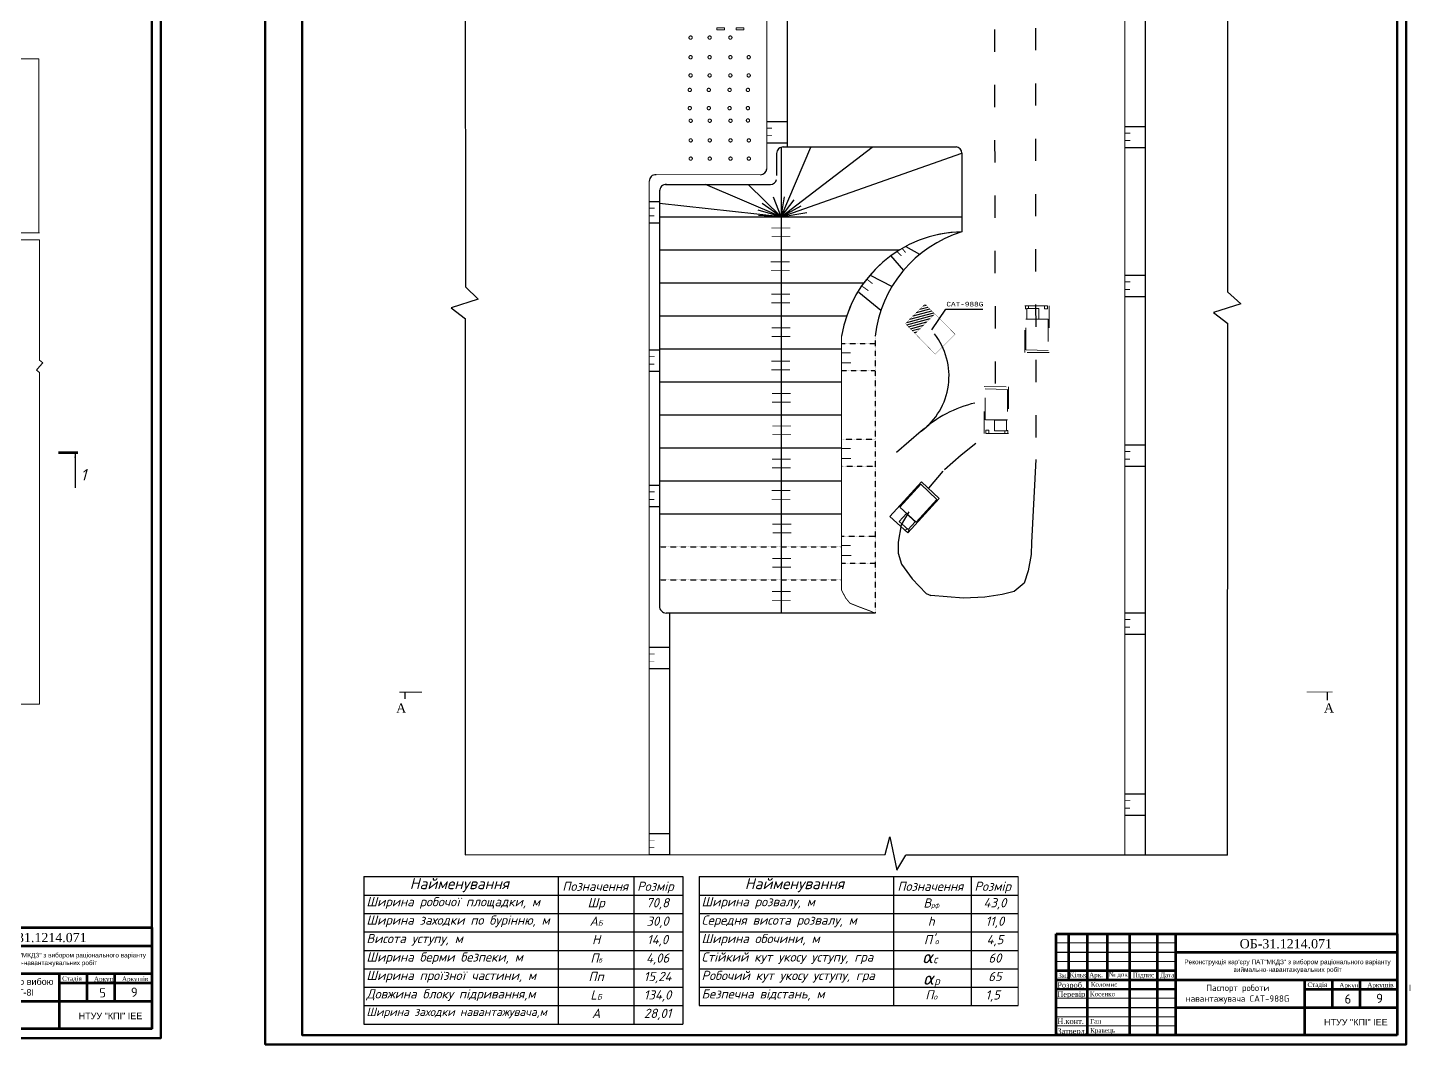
# Model space of a CAD drawing. Header units: millimetres. Extents: x 1400 to 4853, y -623 to 1865.
# Drawn here: x 3700 to 4450, y -623 to -71 of the extents above; entities that cross this region are included whole.
import ezdxf

# ---------------------------------------------------------------- set-up
doc = ezdxf.new("R2010")
doc.units = ezdxf.units.MM
for name, pattern in [('ACAD_ISO02W100', [15, 12, -3]), ('ACAD_ISO03W100', [30, 12, -18]), ('BORDER2', [22.225, 6.35, -3.175, 6.35, -3.175, 0, -3.175]), ('DOT', [0.25, 0, -0.25])]:
    doc.linetypes.add(name, pattern=pattern)
doc.layers.add('Выноски', color=112, linetype='Continuous', lineweight=20)
doc.layers.add('Рамки', color=202, linetype='Continuous', lineweight=50)
doc.styles.get("Standard").update_dxf_attribs({"font": 'isocpeur.ttf'})
doc.styles.add('times', font='times.ttf')
doc.dimstyles.new('ISO-25', dxfattribs={"dimtxt": 2.5, "dimasz": 2.5, "dimexe": 1.25, "dimexo": 0.625, "dimtad": 1, "dimtxsty": 'Standard', "dimcen": 2.5, "dimadec": 0, "dimazin": 0, "dimtfac": 1, "dimtmove": 0, "dimatfit": 3, "dimfxl": 1, "dimarcsym": 0})

msp = doc.modelspace()

# ---------------------------------------------------------------- hatches: boundary and pattern name
h = msp.add_hatch()
h.set_pattern_fill('ANSI31', scale=0.4, angle=330, style=0)
h.set_pattern_definition([(15, (2147.9982, -1300.7382), (-0.3287002, 1.2267258), [])])
h.paths.add_polyline_path([(4191.6439, -226.6901), (4186.3241, -221.3567), (4175.749, -231.9562), (4180.988, -237.3577)])

# ---------------------------------------------------------------- linework, layer by layer
at = {"color": 0, "lineweight": 20}
for p, q in [((3482.9955, -88.307), (3705.6699, -88.307)), ((3705.6699, -88.307), (3705.6699, -182.679)), ((3494.4639, -186.5307), (3706.0286, -186.5307)), ((3494.4655, -182.679), (3706.0302, -182.679)), ((3706.0248, -251.8391), (3706.0248, -186.5307)), ((3706.0248, -251.8391), (3707.7589, -253.2092)), ((3707.7589, -253.2092), (3706.0248, -255.1792)), ((3704.2907, -257.1492), (3706.0248, -255.1792)), ((3706.0248, -258.5194), (3704.2907, -257.1492)), ((3706.0248, -438.442), (3706.0248, -258.5194)), ((3706.0346, -438.442), (3484.443, -438.442)), ((4236.7763, -531.8846), (4236.7763, -601.8846))]:
    msp.add_line(p, q, dxfattribs=at)
for p, q in [((4189.9917, -235.3588), (4197.6105, -224.1697)), ((4197.6105, -224.1697), (4217.6105, -224.1697)), ((4257.4115, -572.8696), (4322.4115, -572.8696)), ((4257.4115, -602.8696), (4322.4115, -602.8696))]:
    msp.add_line(p, q)
at = {"color": 7, "linetype": 'ACAD_ISO03W100', "lineweight": 9}
for p, q in [((4240.4884, -247.592), (4240.4884, -222.2827)), ((4240.4884, -222.2827), (4253.6925, -222.2827)), ((4240.8132, -223.9291), (4240.8132, -222.286)), ((4240.8132, -222.286), (4242.4251, -222.286)), ((4241.5723, -223.9291), (4240.8132, -223.9291)), ((4241.5785, -229.5293), (4241.5785, -223.7611)), ((4241.5785, -223.7611), (4248.0686, -223.7611)), ((4242.4251, -222.286), (4242.4251, -223.7601)), ((4248.0686, -223.7611), (4248.0686, -229.5293)), ((4252.6987, -222.3303), (4251.0905, -222.3303)), ((4251.0905, -222.3303), (4251.0905, -224.0053)), ((4251.0905, -224.0053), (4252.6987, -224.0053)), ((4252.6987, -224.0053), (4252.6987, -222.3303)), ((4253.6925, -222.2827), (4253.6925, -247.7099)), ((4241.0451, -246.1777), (4241.0451, -229.618)), ((4241.0451, -229.618), (4253.1112, -229.618)), ((4248.0686, -229.5293), (4241.5785, -229.5293)), ((4253.1112, -229.618), (4253.1112, -246.5313)), ((4253.1112, -246.5313), (4241.0451, -246.1777)), ((4253.6925, -247.7099), (4240.4884, -247.592)), ((4218.4053, -266.1354), (4231.6094, -266.2532)), ((4218.4053, -291.5626), (4218.4053, -266.1354)), ((4218.9866, -267.314), (4231.0527, -267.6676)), ((4218.9866, -284.2272), (4218.9866, -267.314)), ((4231.0527, -267.6676), (4231.0527, -284.2272)), ((4231.6094, -266.2532), (4231.6094, -291.5626)), ((4231.0527, -284.2272), (4218.9866, -284.2272)), ((4224.0292, -284.316), (4230.5193, -284.316)), ((4224.0292, -290.0841), (4224.0292, -284.316)), ((4230.5193, -284.316), (4230.5193, -290.0841)), ((4231.5943, -291.6174), (4218.3902, -291.6174)), ((4221.0073, -289.84), (4219.3991, -289.84)), ((4219.3991, -289.84), (4219.3991, -291.515)), ((4219.3991, -291.515), (4221.0073, -291.515)), ((4221.0073, -291.515), (4221.0073, -289.84)), ((4230.5193, -290.0841), (4224.0292, -290.0841)), ((4229.6727, -291.5593), (4229.6727, -290.0851)), ((4231.2846, -291.5593), (4229.6727, -291.5593)), ((4230.5255, -289.9162), (4231.2846, -289.9162)), ((4231.2846, -289.9162), (4231.2846, -291.5593))]:
    msp.add_line(p, q, dxfattribs=at)
at = {"color": 0, "lineweight": 100}
msp.add_line((3726.8173, -302.1197), (3716.3404, -302.1197), dxfattribs=at)
at = {"color": 7, "linetype": 'ByBlock', "lineweight": 9}
for p, q in [((4175.5752, -344.186), (4176.567, -343.0954)), ((4177.8703, -344.0553), (4176.7648, -345.271))]:
    msp.add_line(p, q, dxfattribs=at)
at = {"color": 0}
for p, q in [((3881.9586, -531.8846), (4054.9839, -531.8846)), ((3881.9586, -531.8846), (3881.9586, -611.8846)), ((3987.4019, -531.8846), (3987.4019, -611.8846)), ((4028.4495, -531.8846), (4028.4495, -611.8846)), ((4054.9839, -531.8846), (4054.9839, -611.8846)), ((4063.7511, -531.8846), (4063.7511, -601.8846)), ((4063.7511, -531.8846), (4236.7763, -531.8846)), ((4169.1943, -531.8846), (4169.1943, -601.8846)), ((4211.4243, -531.8846), (4211.4243, -601.8846)), ((3881.9586, -541.8846), (4054.9839, -541.8846)), ((4063.7511, -541.8846), (4236.7763, -541.8846)), ((3881.9586, -551.8846), (4054.9839, -551.8846)), ((4063.7511, -551.8846), (4236.7763, -551.8846)), ((3881.9586, -561.8846), (4054.9839, -561.8846)), ((4063.7511, -561.8846), (4236.7763, -561.8846)), ((3881.9586, -571.8846), (4054.9839, -571.8846)), ((4063.7511, -571.8846), (4236.7763, -571.8846)), ((3881.9586, -581.8846), (4054.9839, -581.8846)), ((4063.7511, -581.8846), (4236.7763, -581.8846)), ((3881.9586, -591.8846), (4054.9839, -591.8846)), ((4063.7511, -591.8846), (4236.7763, -591.8846)), ((3881.9586, -601.8846), (4054.9839, -601.8846)), ((4063.7511, -601.8846), (4236.7763, -601.8846)), ((3881.9586, -611.8846), (4054.9839, -611.8846))]:
    msp.add_line(p, q, dxfattribs=at)
at = {"lineweight": 80}
for p, q in [((3581.8547, -559.5139), (3766.8547, -559.5139)), ((4257.4115, -562.8696), (4442.4115, -562.8696)), ((4285.3465, -587.8746), (4285.3465, -562.8696))]:
    msp.add_line(p, q, dxfattribs=at)
at = {"lineweight": 50}
for points in [[(3152.8547, 231.4861), (3771.8547, 231.4861), (3771.8547, -619.5139), (3152.8547, -619.5139)], [(3172.8547, 226.4861), (3766.8547, 226.4861), (3766.8547, -614.5139), (3172.8547, -614.5139)], [(3828.4115, 228.1304), (4447.4115, 228.1304), (4447.4115, -622.8696), (3828.4115, -622.8696)], [(3848.4115, 223.1304), (4442.4115, 223.1304), (4442.4115, -617.8696), (3848.4115, -617.8696)]]:
    msp.add_lwpolyline(points, close=True, dxfattribs=at)
at = {"color": 7}
for points in [[(3936.8619, -40.3539), (3936.9772, -212.0064)], [(4111.4718, -40.3539), (4111.4716, -136.1632)], [(4305.7686, -40.3539), (4305.7686, -520.2817)], [(4350.338, -40.3539), (4350.4482, -214.7125)], [(4100.4711, -122.3014), (4111.4205, -122.3014)], [(4294.8455, -124.9777), (4305.7949, -124.9777)], [(4100.4711, -133.8316), (4111.4205, -133.8316)], [(4108.3452, -174.0908), (4157.6594, -136.2522)], [(4108.3452, -174.0908), (4124.3058, -136.2522)], [(4108.3452, -136.315), (4108.3452, -388.9764)], [(4108.3452, -174.0908), (4206.3534, -139.4932)], [(4109.2228, -136.1657), (4203.1435, -136.1685)], [(4206.3534, -139.4932), (4206.3184, -182.1936)], [(4294.8455, -136.5079), (4305.7949, -136.5079)], [(4045.5218, -156.5326), (4102.5395, -156.5326)], [(4108.3452, -174.0908), (4067.1916, -156.5324)], [(4108.3452, -174.0908), (4090.4342, -156.5324)], [(4042.3449, -159.8381), (4042.338, -385.2173)], [(4108.3452, -174.0908), (4104.1051, -163.3859)], [(4108.3452, -174.0908), (4110.1495, -163.2268)], [(4108.3452, -174.0908), (4115.3985, -164.817)], [(4036.7097, -165.7013), (4042.3326, -165.7013)], [(4108.3452, -174.0908), (4042.3349, -166.8596)], [(4108.3452, -174.0908), (4095.8338, -170.3827)], [(4108.3452, -174.0908), (4097.9017, -166.7253)], [(4108.3452, -174.0908), (4119.057, -168.1564)], [(4108.3452, -174.0908), (4122.2382, -171.6548)], [(4036.7097, -177.2315), (4042.3326, -177.2315)], [(4042.4386, -174.0908), (4206.3467, -174.0908)], [(4108.3452, -174.0908), (4096.0015, -173.3242)], [(4108.3452, -174.0908), (4108.3452, -174.0908)], [(4108.3452, -174.0908), (4108.3452, -174.0908)], [(4042.4386, -191.9908), (4172.4521, -191.9908)], [(4175.9351, -190.1824), (4183.425, -194.2934)], [(4167.564, -195.0275), (4174.6133, -203.1026)], [(4042.4269, -209.8908), (4152.8382, -209.8908)], [(4156.5495, -205.6209), (4168.4452, -211.7873)], [(4294.8178, -205.663), (4305.7672, -205.663)], [(3936.9772, -212.0064), (3943.9356, -218.7118), (3929.2311, -223.3539), (3936.9772, -229.2856)], [(4150.3814, -214.8705), (4162.2771, -224.7075)], [(4294.8178, -217.1932), (4305.7672, -217.1932)], [(4350.4482, -214.7125), (4357.5792, -221.274), (4342.8746, -225.9162), (4350.6208, -231.8478)], [(3936.9059, -229.231), (3936.9227, -520.0065)], [(4042.4269, -227.7908), (4144.0077, -227.7908)], [(4350.4482, -520.2692), (4350.6208, -231.8478)], [(4036.6986, -246.2563), (4042.3423, -246.2563)], [(4042.338, -245.6908), (4141.0524, -245.6908)], [(4036.6986, -257.7866), (4042.3419, -257.7866)], [(4042.4211, -263.5908), (4140.9675, -263.5908)], [(4042.3827, -281.4908), (4141.0934, -281.4908)], [(4184.2677, -290.3276), (4170.8336, -301.8258)], [(4042.3827, -299.3908), (4141.0934, -299.3908)], [(4294.8408, -297.7212), (4305.7902, -297.7212)], [(4246.3896, -305.7002), (4244.1136, -350.6586), (4243.8442, -357.1238), (4242.2274, -366.0133), (4240.0718, -372.7479), (4234.6827, -377.3273), (4228.2158, -378.9436), (4218.7849, -380.2905), (4207.1409, -380.9299), (4189.4144, -379.4824)], [(4294.8408, -309.2514), (4305.7902, -309.2514)], [(4036.7597, -319.6194), (4042.34, -319.6194)], [(4042.3321, -317.2908), (4141.0934, -317.2908)], [(4036.7597, -331.1496), (4042.3241, -331.1496)], [(4042.3422, -335.1908), (4141.0934, -335.1908)], [(4177.4881, -333.99), (4173.3944, -341.0292), (4171.757, -350.5238), (4171.757, -356.417), (4173.5582, -362.474), (4179.2893, -370.3316), (4186.9211, -378.2828), (4186.9211, -378.2828), (4189.4144, -379.4824), (4189.4144, -379.4824), (4189.4144, -379.4824), (4189.4144, -379.4824), (4189.4144, -379.4824)], [(4177.308, -343.5403), (4177.8703, -344.0553)], [(4159.2122, -389.011), (4045.8479, -388.9207)], [(4047.6718, -388.9221), (4047.6531, -519.9774)], [(4294.795, -388.8461), (4305.7444, -388.8461)], [(4294.795, -400.3763), (4305.7444, -400.3763)], [(4036.7136, -407.5296), (4047.663, -407.5296)], [(4036.7136, -419.0598), (4047.663, -419.0598)], [(3904.2341, -431.8327), (3904.2341, -435.4304)], [(4404.5185, -431.7904), (4404.5185, -436.1519)], [(4294.8158, -487.0444), (4305.7652, -487.0444)], [(4294.8158, -498.5746), (4305.7652, -498.5746)], [(4036.7037, -508.4472), (4047.6531, -508.4472)], [(4164.6901, -519.9535), (4167.2365, -510.2798), (4171.1124, -528.4159), (4175.9278, -520.3179)], [(3936.9227, -520.0065), (4164.6279, -519.9482)], [(4036.7037, -519.9774), (4047.6531, -519.9774)], [(4350.4482, -520.2692), (4175.9278, -520.3179)]]:
    msp.add_lwpolyline(points, dxfattribs=at)
for points, const_width in [([(4100.4767, -148.0587), (4100.4889, -40.3998)], 0.5), ([(4294.7461, -40.3539), (4294.7461, -520.2847)], 0.5), ([(4100.4711, -125.9502), (4103.3909, -125.9502)], 0.5), ([(4100.4711, -130.0368), (4103.2449, -130.0368)], 0.5), ([(4294.8455, -128.6265), (4297.7654, -128.6265)], 0.5), ([(4294.8455, -132.7132), (4297.6194, -132.7132)], 0.5), ([(4097.1444, -151.1728), (4097.4308, -151.137), (4097.8723, -151.0535), (4098.2064, -150.9461), (4098.636, -150.7314), (4098.994, -150.5167), (4099.4771, -150.0975), (4099.7284, -149.8379), (4099.9796, -149.4443), (4100.2058, -149.0256), (4100.3901, -148.498), (4100.4739, -148.0291), (4100.4739, -148.0291)], 0.25), ([(4036.7053, -154.6873), (4036.6971, -519.981)], 0.5), ([(4036.7053, -154.6873), (4036.7353, -154.3337), (4036.8103, -153.8626), (4037.0245, -153.2843), (4037.3244, -152.7274), (4037.5494, -152.4276), (4037.9136, -152.0742), (4038.2992, -151.7744), (4038.7812, -151.5066), (4039.2525, -151.3246), (4039.8417, -151.2068), (4040.4094, -151.1747), (4040.8378, -151.1747)], 0.25), ([(4097.1836, -151.172), (4040.4087, -151.1774)], 0.5), ([(4036.7097, -169.3501), (4039.6295, -169.3501)], 0.5), ([(4036.7097, -173.4368), (4039.4835, -173.4368)], 0.5), ([(4103.052, -180.083), (4113.2106, -180.083)], 0.5), ([(4103.0647, -184.8106), (4113.2232, -184.8106)], 0.5), ([(4141.0838, -238.7616), (4142.2885, -233.0913), (4143.4635, -228.8038), (4145.5785, -222.9892), (4148.0459, -217.9382), (4150.3372, -213.8269), (4153.2746, -209.5394), (4157.2108, -204.782), (4161.4408, -200.377), (4164.6132, -197.5731), (4169.3132, -194.0491), (4173.8956, -191.1712), (4178.8305, -188.5282), (4181.3961, -187.4436), (4183.8182, -186.4931), (4185.6744, -185.8368), (4188.0739, -185.0448), (4190.1565, -184.4111), (4193.0313, -183.7548), (4195.7025, -183.2343), (4198.0793, -182.827), (4201.6969, -182.4196), (4204.2775, -182.2839), (4206.3184, -182.1936)], 0.5), ([(4171.2356, -192.9943), (4173.5853, -195.1966)], 0.5), ([(4173.879, -191.0856), (4175.7882, -193.4348)], 0.5), ([(4102.6922, -198.5219), (4112.8507, -198.5219)], 0.5), ([(4102.7048, -203.2495), (4112.8633, -203.2495)], 0.5), ([(4154.7872, -207.8232), (4157.8712, -210.3191)], 0.5), ([(4294.8178, -209.3118), (4297.7376, -209.3118)], 0.5), ([(4102.9621, -215.9714), (4113.1206, -215.9714)], 0.5), ([(4152.1437, -211.6405), (4155.6683, -214.1364)], 0.5), ([(4294.8178, -213.3984), (4297.5916, -213.3984)], 0.5), ([(4102.9747, -220.699), (4113.1332, -220.699)], 0.5), ([(4175.749, -231.9562), (4186.3241, -221.3567), (4202.6236, -237.6978), (4191.8033, -248.5085), (4175.749, -231.9562)], 0.16), ([(4180.988, -237.3577), (4191.6439, -226.6901)], 0.16), ([(4103.142, -234.1898), (4113.3006, -234.1898)], 0.5), ([(4103.1546, -238.9174), (4113.3132, -238.9174)], 0.5), ([(4141.0838, -238.7616), (4141.0838, -376.6456)], 0.5), ([(4036.6986, -249.9051), (4039.6184, -249.9051)], 0.5), ([(4036.6986, -253.9918), (4039.4724, -253.9918)], 0.5), ([(4102.9621, -252.2689), (4113.1206, -252.2689)], 0.5), ([(4102.9747, -256.9965), (4113.1332, -256.9965)], 0.5), ([(4103.322, -269.8577), (4113.4805, -269.8577)], 0.5), ([(4103.3346, -274.5853), (4113.4931, -274.5853)], 0.5), ([(4103.5019, -287.4871), (4113.6604, -287.4871)], 0.5), ([(4103.5145, -292.2147), (4113.6731, -292.2147)], 0.5), ([(4103.322, -305.4762), (4113.4805, -305.4762)], 0.5), ([(4294.8408, -301.37), (4297.7606, -301.37)], 0.5), ([(4294.8408, -305.4566), (4297.6147, -305.4566)], 0.5), ([(4103.3346, -310.2039), (4113.4931, -310.2039)], 0.5), ([(4103.142, -322.5354), (4113.3006, -322.5354)], 0.5), ([(4036.7597, -323.2682), (4039.6795, -323.2682)], 0.5), ([(4036.7597, -327.3549), (4039.5335, -327.3549)], 0.5), ([(4103.1546, -327.263), (4113.3132, -327.263)], 0.5), ([(4103.5919, -340.7044), (4113.7504, -340.7044)], 0.5), ([(4103.6045, -345.432), (4113.763, -345.432)], 0.5), ([(4103.5019, -359.3737), (4113.6604, -359.3737)], 0.5), ([(4103.5145, -364.1013), (4113.6731, -364.1013)], 0.5), ([(4103.3093, -377.308), (4113.4679, -377.308)], 0.5), ([(4103.322, -382.0356), (4113.4805, -382.0356)], 0.5), ([(4141.0838, -376.6456), (4143.392, -380.9299), (4145.6211, -383.6042), (4151.194, -385.8327), (4156.544, -387.8384), (4159.2122, -389.011)], 0.5), ([(4294.795, -392.4949), (4297.7149, -392.4949)], 0.5), ([(4294.795, -396.5816), (4297.5689, -396.5816)], 0.5), ([(4036.7136, -411.1784), (4039.6335, -411.1784)], 0.25), ([(4036.7136, -415.265), (4039.4875, -415.265)], 0.25), ([(3901.13, -431.7977), (3913.3778, -431.7977)], 0.5), ([(4393.2824, -431.746), (4407.4533, -431.746)], 0.5), ([(4294.8158, -490.6932), (4297.7356, -490.6932)], 0.5), ([(4294.8158, -494.7798), (4297.5897, -494.7798)], 0.5), ([(4036.7037, -512.0959), (4039.6235, -512.0959)], 0.25), ([(4036.7037, -516.1826), (4039.4775, -516.1826)], 0.25)]:
    msp.add_lwpolyline(points, dxfattribs=dict(at, const_width=const_width))
at = {"color": 7, "linetype": 'BORDER2', "lineweight": 9}
for points in [[(4073.397, -72.6421), (4077.5686, -72.6421), (4077.5686, -71.4765), (4073.397, -71.4765)], [(4083.8259, -72.6775), (4087.9974, -72.6775), (4087.9974, -71.5119), (4083.8259, -71.5119)]]:
    msp.add_lwpolyline(points, close=True, dxfattribs=at)
at = {"color": 7, "linetype": 'ACAD_ISO03W100'}
for points in [[(4223.9629, -72.5285), (4224.4019, -269.6557)], [(4246.2806, -71.6704), (4246.3896, -305.7002)], [(4213.8207, -297.06), (4213.8207, -297.06), (4205.9642, -303.3435), (4195.9864, -312.0776), (4177.4881, -333.99)]]:
    msp.add_lwpolyline(points, dxfattribs=at)
at = {"color": 7, "linetype": 'ACAD_ISO02W100'}
msp.add_lwpolyline([(4105.8309, -139.581), (4105.8309, -153.742)], dxfattribs=at)
at = {"color": 7, "linetype": 'DOT'}
for points in [[(4159.2128, -238.7551), (4159.2122, -389.011)], [(4141.0838, -242.6837), (4159.2128, -242.6772)], [(4141.0999, -257.3366), (4159.2892, -257.3366)], [(4141.1922, -294.665), (4159.3211, -294.6585)], [(4141.2082, -309.3178), (4159.3976, -309.3178)], [(4141.2405, -347.2243), (4159.3695, -347.2178)], [(4042.4042, -353.0908), (4141.065, -353.0908)], [(4141.2566, -361.8771), (4159.4459, -361.8771)], [(4042.4042, -370.9908), (4141.0801, -370.9908)]]:
    msp.add_lwpolyline(points, dxfattribs=at)
at = {"color": 7, "linetype": 'DOT', "const_width": 0.5}
for points in [[(4141.1253, -247.7465), (4145.9203, -247.7465)], [(4141.1253, -253.1939), (4146.1383, -253.1939)], [(4141.2336, -299.7278), (4146.0287, -299.7278)], [(4141.2336, -305.1752), (4146.2466, -305.1752)], [(4141.282, -352.287), (4146.077, -352.287)], [(4141.282, -357.7345), (4146.295, -357.7345)]]:
    msp.add_lwpolyline(points, dxfattribs=at)
at = {"color": 7, "linetype": 'ByBlock', "lineweight": 9}
for points in [[(4184.3436, -317.7958), (4194.0334, -326.7664), (4177.0059, -345.4915), (4167.2368, -336.6081)], [(4183.9808, -319.0589), (4192.67, -327.4382), (4181.5291, -339.6899), (4172.602, -331.5721)], [(4176.2731, -335.0303), (4181.0747, -339.3967), (4177.194, -343.6642), (4172.3924, -339.2979)]]:
    msp.add_lwpolyline(points, close=True, dxfattribs=at)
at = {"color": 7, "linetype": 'BORDER2', "lineweight": 9}
for centre in [(4059.1552, -76.8113), (4069.4779, -76.8113), (4080.7564, -76.8113), (4059.1552, -87.4701), (4069.4779, -87.4701), (4080.7564, -87.4701), (4090.6968, -87.4701), (4059.1552, -97.349), (4069.4779, -97.349), (4080.7564, -97.349), (4090.6968, -97.349), (4058.719, -105.2038), (4069.0417, -105.2038), (4080.3202, -105.2038), (4090.2606, -105.2038), (4058.719, -115.0828), (4069.0417, -115.0828), (4080.3202, -115.0828), (4090.2606, -115.0828), (4059.2322, -121.9289), (4069.5549, -121.9289), (4080.8334, -121.9289), (4090.2704, -121.7692), (4059.2322, -132.5877), (4069.5549, -132.5877), (4080.8334, -132.5877), (4090.7738, -132.5877), (4059.2322, -142.4667), (4069.5549, -142.4667), (4080.8334, -142.4667), (4090.7738, -142.4667)]:
    msp.add_circle(centre, 0.8841, dxfattribs=at)
at = {"color": 7}
for centre, radius, start, end in [((4109.3758, -139.7097), 3.5472, 87.4645171, 179.2198574), ((4202.7348, -139.775), 3.6296, 4.4538717, 83.5340865), ((4096.8861, -147.5591), 3.6252, 273.7198479, 352.0783128), ((4045.9076, -160.0827), 3.571, 87.8680423, 179.0582168), ((4102.2856, -152.8968), 3.6446, 273.9846814, 346.6837642), ((4207.4775, -249.4288), 67.2452, 90.9876969, 170.8724837), ((4226.1524, -246.6078), 67.3987, 107.1144463, 173.3091906), ((4162.2249, -260.4433), 37.1343, 306.4126755, 38.1731643), ((4228.6873, -339.5137), 66.275, 103.3220721, 132.0849435), ((4045.9066, -385.3501), 3.571, 177.8680423, 269.0582168)]:
    msp.add_arc(centre, radius, start, end, dxfattribs=at)
at = {"color": 7, "lineweight": 25}
msp.add_arc((4040.2759, -154.746), 3.571, 87.8680423, 179.0582168, dxfattribs=at)
at = {"layer": 'Рамки', "color": 0, "lineweight": 80}
for p, q in [((3766.8547, -559.5139), (3766.8547, -614.5139)), ((3646.8547, -569.5139), (3766.8547, -569.5139)), ((4257.4115, -617.8696), (4257.4115, -562.8696)), ((4264.29, -587.8696), (4264.29, -562.8696)), ((4274.4693, -617.8696), (4274.4693, -562.8696)), ((4297.4115, -617.8696), (4297.4115, -562.8696)), ((4312.4115, -617.8696), (4312.4115, -562.8696)), ((4322.4115, -617.8696), (4322.4115, -562.8696)), ((4442.4115, -562.8696), (4442.4115, -617.8696)), ((4322.4115, -572.8696), (4442.4115, -572.8696)), ((3581.8547, -584.5139), (3766.8547, -584.5139)), ((3716.8547, -614.5139), (3716.8547, -584.5139)), ((3731.8547, -599.5139), (3731.8547, -584.5139)), ((3746.8547, -599.5139), (3746.8547, -584.5139)), ((4257.4115, -582.8696), (4322.4115, -582.8696)), ((3716.8547, -589.5139), (3766.8547, -589.5139)), ((4257.4115, -587.8696), (4442.4115, -587.8696)), ((4392.4115, -617.8696), (4392.4115, -587.8696)), ((4407.4115, -602.8696), (4407.4115, -587.8696)), ((4422.4115, -602.8696), (4422.4115, -587.8696)), ((3646.8547, -599.5139), (3766.8547, -599.5139)), ((4392.4115, -592.8696), (4442.4115, -592.8696)), ((4322.4115, -602.8696), (4442.4115, -602.8696)), ((3766.8547, -614.5139), (3581.8547, -614.5139)), ((4442.4115, -617.8696), (4257.4115, -617.8696))]:
    msp.add_line(p, q, dxfattribs=at)
at = {"layer": 'Рамки', "color": 0, "lineweight": 20}
for p, q in [((4257.4115, -567.8696), (4322.4115, -567.8696)), ((4257.4115, -577.8696), (4322.4115, -577.8696)), ((4257.4115, -597.8696), (4322.4115, -597.8696)), ((4257.4115, -607.8696), (4322.4115, -607.8696)), ((4257.4115, -612.8696), (4322.4115, -612.8696))]:
    msp.add_line(p, q, dxfattribs=at)
at = {"layer": 'Рамки', "color": 0}
msp.add_line((4257.4115, -592.8696), (4322.4115, -592.8696), dxfattribs=at)

# ---------------------------------------------------------------- texts
at = {"attachment_point": 1}
for s, width, insert, char_height in [('{\\fISOCTEUR|b0|i0|c0|p49;CAT-988G}', 23.15538, (4197.9205, -220.1531), 2.5), ('\\pi0.57663;{\\f@Arial Unicode MS|b0|i0|c204|p34;Реконструкція кар\'єру ПАТ"МКДЗ" з вибором раціонального варіанту \\P\\pi27.198;виймально-навантажувальних робіт}', 112.72898, (3651.2569, -573.2388), 2.5), ('\\pi0.57663;{\\f@Arial Unicode MS|b0|i0|c204|p34;Реконструкція кар\'єру ПАТ"МКДЗ" з вибором раціонального варіанту \\P\\pi27.198;виймально-навантажувальних робіт}', 112.72898, (4326.4285, -576.9157), 2.5), ('5', 10.845043, (3738.3957, -592.4225), 5), ('9', 10.845043, (3755.5338, -592.0727), 5), ('6', 10.845043, (4413.9525, -595.7781), 5), ('9', 10.845043, (4431.0906, -595.4283), 5), ('\\pi5.3946;{\\f@Arial Unicode MS|b0|i0|c204|p34;НТУУ "КПІ" ІЕЕ}', 44.681396, (3721.8276, -605.7154), 3.5), ('\\pi5.3946;{\\f@Arial Unicode MS|b0|i0|c204|p34;НТУУ "КПІ" ІЕЕ}', 44.681396, (4397.3844, -609.0711), 3.5)]:
    msp.add_mtext_dynamic_manual_height_columns(s, width=width, gutter_width=12.5, heights=[0], dxfattribs=dict(at, insert=insert, char_height=char_height))
at = {"color": 0, "lineweight": 20, "insert": (3728.2915, -310.8108), "char_height": 6.25, "width": 8.2112, "attachment_point": 1}
msp.add_mtext('{\\fISOCPEUR|b0|i1|c0|p34;1}', dxfattribs=at)
at = {"color": 7, "linetype": 'BORDER2', "lineweight": 9, "char_height": 5, "width": 37.732033, "attachment_point": 1}
for insert in [(3899.4419, -437.968), (4402.7302, -437.9222)]:
    msp.add_mtext('{\\fTimes New Roman|b0|i0|c204|p18;А}', dxfattribs=dict(at, insert=insert))
at = {"color": 0}
for s, insert, char_height, width, attachment_point in [('{\\fISOCPEUR|b0|i1|c204|p34;Найменування}', (3906.7866, -532.7067), 6, 59.201769, 1), ('{\\fISOCPEUR|b0|i1|c204|p34;Позначення}', (3989.5776, -534.6307), 5, 57.026097, 1), ('{\\fISOCPEUR|b0|i1|c204|p34;Розмір}', (4030.186, -534.6307), 5, 24.797955, 1), ('{\\fISOCPEUR|b0|i1|c204|p34;Найменування}', (4088.579, -532.7067), 6, 59.201769, 1), ('{\\fISOCPEUR|b0|i1|c204|p34;Позначення}', (4171.37, -534.6307), 5, 57.026097, 1), ('{\\fISOCPEUR|b0|i1|c204|p34;Розмір}', (4213.1608, -534.6307), 5, 24.797955, 1), ('{\\fISOCPEUR|b0|i1|c204|p34;Ширина робочої площадки, м}', (3883.3153, -542.9931), 5, 116.105338, 1), ('{\\fISOCPEUR|b0|i1|c204|p34;Шр}', (4007.9257, -543.5632), 5, 41.04762, 2), ('{\\fISOCPEUR|b0|i1|c204|p34;70,8}', (4041.2824, -543.5632), 5, 26.100059, 2), ('{\\fISOCPEUR|b0|i1|c204|p34;Ширина розвалу, м}', (4065.1078, -542.9931), 5, 116.105338, 1), ('{\\fISOCPEUR|b0|i1|c204|p34;В\\H0.5x;рф}', (4189.7181, -543.7139), 5, 41.04762, 2), ('{\\fISOCPEUR|b0|i1|c204|p34;43,0}', (4224.2572, -543.5632), 5, 26.100059, 2), ('{\\fISOCPEUR|b0|i1|c204|p34;Ширина заходки по бурінню, м}', (3883.3153, -552.9931), 5, 116.105338, 1), ('{\\fISOCPEUR|b0|i1|c204|p34;А\\H0.6x;Б}', (4007.9257, -553.5632), 5, 41.04762, 2), ('{\\fISOCPEUR|b0|i1|c204|p34;30,0}', (4041.2824, -553.5632), 5, 26.100059, 2), ('{\\fISOCPEUR|b0|i1|c204|p34;Середня висота розвалу, м}', (4065.1078, -552.9931), 5, 116.105338, 1), ('{\\fISOCPEUR|b0|i1|c0|p34;h}', (4189.7181, -553.5632), 5, 41.04762, 2), ('{\\fISOCPEUR|b0|i1|c204|p34;11,0}', (4224.2572, -553.5632), 5, 26.100059, 2), ('{\\fISOCPEUR|b0|i1|c204|p34;Висота уступу, м}', (3883.3153, -562.9931), 5, 116.105338, 1), ('{\\fISOCPEUR|b0|i1|c204|p34;Н}', (4007.9257, -563.5632), 5, 41.04762, 2), ('{\\fISOCPEUR|b0|i1|c204|p34;14,0}', (4041.2824, -563.5632), 5, 26.100059, 2), ('{\\fISOCPEUR|b0|i1|c204|p34;Ширина обочини, м}', (4065.1078, -562.9931), 5, 116.105338, 1), ("{\\fISOCPEUR|b0|i1|c204|p34;П'\\H0.6x;о}", (4189.7181, -563.5632), 5, 41.04762, 2), ('{\\fISOCPEUR|b0|i1|c204|p34;4,5}', (4224.2572, -563.5632), 5, 26.100059, 2), ('{\\fISOCPEUR|b0|i1|c204|p34;Ширина берми безпеки, м}', (3883.3153, -572.9931), 5, 116.105338, 1), ('{\\fISOCPEUR|b0|i1|c204|p34;П\\H0.5x;б}', (4007.9257, -573.5632), 5, 41.04762, 2), ('{\\fISOCPEUR|b0|i1|c204|p34;4,06}', (4041.2824, -573.5632), 5, 26.100059, 2), ('{\\fISOCPEUR|b0|i1|c204|p34;Стійкий кут укосу уступу, гра}', (4065.1078, -572.9931), 5, 116.105338, 1), ('{\\fISOCPEUR|b0|i1|c0|p32;α\\fISOCPEUR|b0|i1|c204|p32;\\H0.6x;с}', (4188.8036, -571.8846), 7, 36.781256, 2), ('{\\fISOCPEUR|b0|i1|c204|p34;60}', (4224.2572, -573.5632), 5, 26.100059, 2), ('{\\fISOCPEUR|b0|i1|c204|p34;Ширина проїзної частини\\fISOCPEUR|b0|i1|c0|p34;, \\fISOCPEUR|b0|i1|c204|p34;м}', (3883.3153, -582.9931), 5, 116.105338, 1), ('{\\fISOCPEUR|b0|i1|c204|p32;Пп}', (4007.9257, -583.5632), 5, 41.04762, 2), ('{\\fISOCPEUR|b0|i1|c204|p34;15,24}', (4041.2824, -583.5632), 5, 26.100059, 2), ('{\\fISOCPEUR|b0|i1|c204|p34;Робочий кут укосу уступу, гра}', (4065.1078, -582.9931), 5, 116.105338, 1), ('{\\fISOCPEUR|b0|i1|c204|p34;65}', (4224.2572, -583.5632), 5, 26.100059, 2), ('{\\fISOCPEUR|b0|i1|c0|p32;α\\fISOCPEUR|b0|i1|c204|p32;\\H0.6x;р}', (4189.7181, -583.5632), 7, 41.04762, 2), ('{\\fISOCPEUR|b0|i1|c204|p34;Довжина блоку підривання,м}', (3883.3153, -592.9931), 5, 116.105338, 1), ('{\\fISOCPEUR|b0|i1|c0|p32;L\\fISOCPEUR|b0|i1|c204|p32;\\H0.6x;Б}', (4007.9257, -593.5632), 5, 41.04762, 2), ('{\\fISOCPEUR|b0|i1|c204|p34;134,0}', (4041.2824, -593.5632), 5, 26.100059, 2), ('{\\fISOCPEUR|b0|i1|c204|p34;Безпечна відстань\\fISOCPEUR|b0|i1|c0|p34;,\\fISOCPEUR|b0|i1|c204|p34; м}', (4065.1078, -592.9931), 5, 116.105338, 1), ('{\\fISOCPEUR|b0|i1|c204|p32;П\\H0.6x;о}', (4189.7181, -593.5632), 5, 41.04762, 2), ('{\\fISOCPEUR|b0|i1|c204|p34;1,5}', (4223.0748, -593.5632), 5, 26.100059, 2), ('{\\fISOCPEUR|b0|i1|c204|p34;Ширина заходки навантажувача,м}', (3883.3153, -602.9931), 4.5, 115.357157, 1), ('{\\fISOCPEUR|b0|i1|c204|p32;А}', (4007.9257, -603.5632), 5, 41.04762, 2), ('{\\fISOCPEUR|b0|i1|c204|p34;28,01}', (4041.2824, -603.5632), 5, 26.100059, 2)]:
    msp.add_mtext(s, dxfattribs=dict(at, insert=insert, char_height=char_height, width=width, attachment_point=attachment_point))
at = {"char_height": 2.5, "attachment_point": 1, "style": 'times'}
for s, width, insert in [('Зм.', 3.773926, (4258.6456, -584.3604)), ('Кільк.', 7.769854, (4264.7681, -584.0054))]:
    msp.add_mtext_dynamic_manual_height_columns(s, width=width, gutter_width=12.5, heights=[0], dxfattribs=dict(at, insert=insert))
at = {"lineweight": 25, "insert": (3640.8517, -587.1145), "char_height": 3.5, "attachment_point": 1}
msp.add_mtext_dynamic_manual_height_columns('\\pi7.7965;{\\fArial Unicode MS|b0|i0|c204|p34;\\C0;Паспорт видобувного вибою \\P\\pi18.413;екскаватора ЕКГ-8І}', width=80.013534, gutter_width=12.5, heights=[11.8105], dxfattribs=at)
at = {"lineweight": 25}
note = msp.add_mtext_dynamic_manual_height_columns('\\pi22.507;Паспорт роботи \\P\\pi11.307;навантажувача CAT-988G\\P\\pi40.007;', width=80.013534, gutter_width=12.5, heights=[11.8105, 0], dxfattribs=dict(at, insert=(4316.4085, -590.4701), char_height=3.5, attachment_point=1))
for column, words in zip(note.columns.linked_columns, ['\\pi39.774;{\\fArial Unicode MS|b0|i0|c204|p34;\\C0;І}']):
    column.text = words
at = {"layer": 'Выноски', "color": 0, "style": 'times'}
for s, height, p in [('ОБ-31.1214.071', 5, (3681.4668, -567.4453)), ('ОБ-31.1214.071', 5, (4357.0236, -570.801)), ('Підпис', 2.5, (4299.0752, -586.5391)), ('Дата', 2.5, (4313.9286, -586.5766)), ('Стадія', 2.5, (3718.2448, -588.4215)), ('Аркуш', 2.5, (3735.5156, -588.6816)), ('Аркушів', 2.5, (3750.7043, -588.5918)), ('Розроб.', 3, (4258.0755, -592.1756)), ('Коломис', 2.5, (4276.2395, -591.6267)), ('Стадія', 2.5, (4393.8016, -591.7772)), ('Аркуш', 2.5, (4411.0724, -592.0373)), ('Аркушів', 2.5, (4426.2611, -591.9475)), ('Перевір.', 3, (4258.0755, -597.1756)), ('Косенко', 2.5, (4275.7947, -596.8067)), ('Н.конт.', 3, (4258.0755, -611.8426)), ('Затверд.', 3, (4258.0755, -617.1756)), ('Ган', 2.5, (4275.8922, -611.6434)), ('Кравець', 2.5, (4275.927, -616.5703))]:
    msp.add_text(s, height=height, dxfattribs=at).set_placement(p)
at = {"layer": 'Выноски', "color": 0, "char_height": 2.5, "width": 25, "attachment_point": 8, "style": 'times'}
for s, insert in [('Арк.', (4279.0925, -587.2525)), ('№ док.', (4291.6483, -586.9572))]:
    msp.add_mtext(s, dxfattribs=dict(at, insert=insert))

# ---------------------------------------------------------------- leaders
at = {"color": 0, "lineweight": 20}
msp.add_leader([(3725.2842, -302.1197), (3725.2842, -321.0259)], dimstyle='ISO-25', override={"dimgap": 0.625, "dimtad": 0}, dxfattribs=at)

doc.saveas('drawing.dxf')
